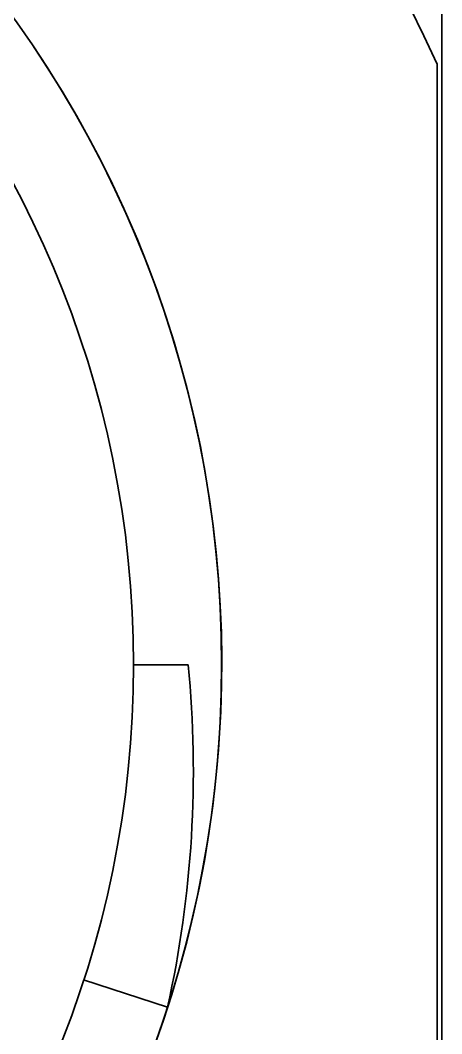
# Model space of a CAD drawing. Extents: x 23 to 417, y 3 to 294.
# Drawn here: x 125.345 to 127.408, y 78.364 to 83.321 of the extents above; entities that cross this region are included whole.
import ezdxf

# ---------------------------------------------------------------- set-up
doc = ezdxf.new("R2010")
doc.units = 0
doc.layers.get('0').update_dxf_attribs({"lineweight": 13})

msp = doc.modelspace()

# ---------------------------------------------------------------- linework, layer by layer
at = {"color": 7, "lineweight": 35, "ltscale": 0.166132}
msp.add_line((127.4083, 76.8462), (127.4083, 83.4915), dxfattribs=at)
at = {"color": 7, "lineweight": 35, "ltscale": 0.141798}
msp.add_line((127.3853, 83.1063), (127.3853, 77.4344), dxfattribs=at)
at = {"color": 7, "lineweight": 35, "ltscale": 0.006675}
msp.add_line((126.1664, 80.1688), (125.8994, 80.1688), dxfattribs=at)
at = {"color": 7, "lineweight": 35, "ltscale": 0.010794}
msp.add_line((126.0652, 78.4933), (125.6546, 78.6267), dxfattribs=at)
at = {"color": 7, "lineweight": 35}
for radius in [5.4224, 5.4224, 4.9911]:
    msp.add_circle((120.9083, 80.1688), radius, dxfattribs=at)
for centre, radius, start, end in [((120.9083, 80.1688), 7.3, 27.07507, 332.92493), ((120.9083, 80.1688), 7.112, 24.39575, 100.44058), ((120.9083, 80.1688), 7.112, 100.44071, 335.60425), ((120.9083, 80.1688), 5.4229, 216.2731, 395.5317), ((120.8724, 79.6463), 5.3199, 347.4799, 365.6366)]:
    msp.add_arc(centre, radius, start, end, dxfattribs=at)

doc.saveas('drawing.dxf')
